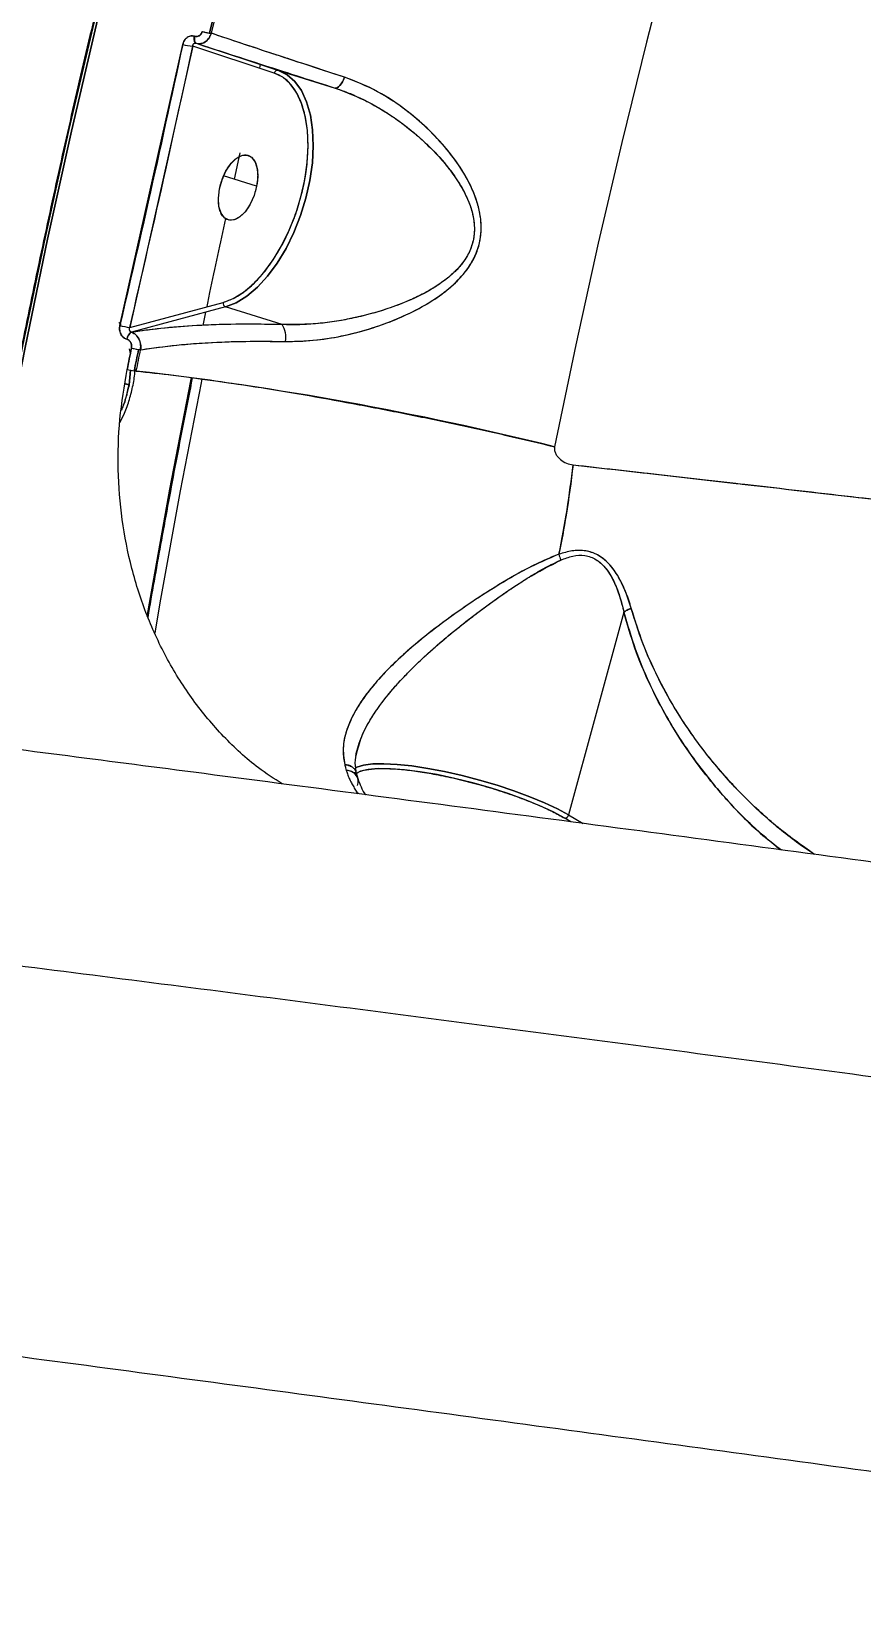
# Model space of a CAD drawing. Header units: millimetres. Extents: x -5873 to 5805, y -5301 to 4302.
# Drawn here: x -879.5 to -768.9, y -605.1 to -396.4 of the extents above; entities that cross this region are included whole.
import ezdxf

# ---------------------------------------------------------------- set-up
doc = ezdxf.new("R2010")
doc.units = ezdxf.units.MM
for name, color, linetype in [('DIKOM_ОБЪЕКТ', 7, 'Continuous'), ('DIKOM_РАЗМЕР_ЗОНА', 7, 'Continuous'), ('DIKOM_РАЗМЕР_ОБЪЕКТА', 7, 'Continuous')]:
    doc.layers.add(name, color=color, linetype=linetype)
doc.styles.add('style1', font='arial.ttf', dxfattribs={"width": 0.8})
doc.dimstyles.new('1-50', dxfattribs={"dimtxt": 300, "dimasz": 200, "dimexe": 100, "dimexo": 0, "dimgap": 100, "dimtad": 1, "dimtxsty": 'style1', "dimcen": 200, "dimclrd": 7, "dimclre": 7, "dimclrt": 7, "dimadec": 1, "dimazin": 2, "dimtfac": 1, "dimtmove": 0, "dimatfit": 2, "dimfxl": 0, "dimlwd": 25, "dimlwe": 18, "dimarcsym": 0})

# ---------------------------------------------------------------- blocks, each defined once
blk = doc.blocks.new('*D9')
at = {"layer": 'Defpoints', "color": 0, "transparency": 16777216}
for p in [(1338.11, 2802.44), (-4588.97, -1585.51), (-117.5, -1585.51)]:
    blk.add_point(p, dxfattribs=at)
at = {"layer": 'DIKOM_РАЗМЕР_ОБЪЕКТА', "color": 7, "lineweight": 18, "transparency": 16777216}
for p, q in [((1338.11, 2802.44), (-4688.97, 2802.44)), ((-117.5, -1585.51), (-4688.97, -1585.51))]:
    blk.add_line(p, q, dxfattribs=at)
at = {"layer": 'DIKOM_РАЗМЕР_ОБЪЕКТА', "color": 7, "lineweight": 25, "transparency": 16777216}
blk.add_line((-4588.97, 2602.44), (-4588.97, -1385.51), dxfattribs=at)
at = {"layer": 'DIKOM_РАЗМЕР_ОБЪЕКТА', "color": 7, "transparency": 16777216}
for points in [[(-4622.31, 2602.44), (-4555.64, 2602.44), (-4588.97, 2802.44)], [(-4622.31, -1385.51), (-4555.64, -1385.51), (-4588.97, -1585.51)]]:
    blk.add_solid(points, dxfattribs=at)
at = {"layer": 'DIKOM_РАЗМЕР_ОБЪЕКТА', "color": 7, "transparency": 16777216, "insert": (-4842.15, 460.98), "char_height": 300, "attachment_point": 5, "rotation": 90, "style": 'style1'}
blk.add_mtext('4400', dxfattribs=at)
blk = doc.blocks.new('*D10')
at = {"layer": 'Defpoints', "color": 0, "transparency": 16777216}
for p in [(4304.51, 1053.39), (-1538.59, -1332.39), (4304.51, -4224.84)]:
    blk.add_point(p, dxfattribs=at)
at = {"layer": 'DIKOM_РАЗМЕР_ОБЪЕКТА', "color": 7, "lineweight": 18, "transparency": 16777216}
for p, q in [((4304.51, 1053.39), (4304.51, -4324.84)), ((-1538.59, -1332.39), (-1538.59, -4324.84))]:
    blk.add_line(p, q, dxfattribs=at)
at = {"layer": 'DIKOM_РАЗМЕР_ОБЪЕКТА', "color": 7, "lineweight": 25, "transparency": 16777216}
blk.add_line((-1338.59, -4224.84), (4104.51, -4224.84), dxfattribs=at)
at = {"layer": 'DIKOM_РАЗМЕР_ОБЪЕКТА', "color": 7, "transparency": 16777216}
for points in [[(-1338.59, -4191.51), (-1338.59, -4258.18), (-1538.59, -4224.84)], [(4104.51, -4191.51), (4104.51, -4258.18), (4304.51, -4224.84)]]:
    blk.add_solid(points, dxfattribs=at)
at = {"layer": 'DIKOM_РАЗМЕР_ОБЪЕКТА', "color": 7, "transparency": 16777216, "insert": (1679.28, -3971.67), "char_height": 300, "attachment_point": 5, "style": 'style1'}
blk.add_mtext('5850', dxfattribs=at)
blk = doc.blocks.new('*D11')
at = {"layer": 'Defpoints', "color": 0, "transparency": 16777216}
for p in [(-510, 4302.44), (-5422.89, -3651.6), (284.83, -3651.6)]:
    blk.add_point(p, dxfattribs=at)
at = {"layer": 'DIKOM_РАЗМЕР_ЗОНА', "color": 7, "lineweight": 18, "transparency": 16777216}
for p, q in [((-510, 4302.44), (-5522.89, 4302.44)), ((284.83, -3651.6), (-5522.89, -3651.6))]:
    blk.add_line(p, q, dxfattribs=at)
at = {"layer": 'DIKOM_РАЗМЕР_ЗОНА', "color": 7, "lineweight": 25, "transparency": 16777216}
blk.add_line((-5422.89, 4102.44), (-5422.89, -3451.6), dxfattribs=at)
at = {"layer": 'DIKOM_РАЗМЕР_ЗОНА', "color": 7, "transparency": 16777216}
for points in [[(-5456.22, 4102.44), (-5389.56, 4102.44), (-5422.89, 4302.44)], [(-5456.22, -3451.6), (-5389.56, -3451.6), (-5422.89, -3651.6)]]:
    blk.add_solid(points, dxfattribs=at)
at = {"layer": 'DIKOM_РАЗМЕР_ЗОНА', "color": 7, "transparency": 16777216, "insert": (-5676.06, -474.49), "char_height": 300, "attachment_point": 5, "rotation": 90, "style": 'style1'}
blk.add_mtext('7950', dxfattribs=at)

msp = doc.modelspace()

# ---------------------------------------------------------------- linework, layer by layer
at = {"layer": 'DIKOM_ОБЪЕКТ', "color": 7, "linetype": 'Continuous', "lineweight": 15}
for p, q in [((-867.677, -435.588), (-859.308, -398.178)), ((-857.98, -398.411), (-866.356, -435.856)), ((-847.111, -401.989), (-857.98, -398.411)), ((-857.745, -397.094), (-857.722, -397.101)), ((-857.722, -397.101), (-857.745, -397.094)), ((-857.533, -398.025), (-846.554, -401.64)), ((-857.533, -398.025), (-857.511, -398.032)), ((-849.059, -401.348), (-848.934, -400.808)), ((-846.554, -401.64), (-839.018, -403.992)), ((-861.781, -409.458), (-861.829, -409.443)), ((-852.427, -416.134), (-851.643, -412.621)), ((-863.014, -414.744), (-862.945, -414.765)), ((-849.465, -417.058), (-853.87, -415.684)), ((-863.8, -418.256), (-863.715, -418.282)), ((-866.356, -435.856), (-853.942, -432.525)), ((-853.598, -433.129), (-866.139, -436.494)), ((-856.574, -435.604), (-856.213, -433.831)), ((-846.062, -435.481), (-853.598, -433.129)), ((-867.796, -435.212), (-867.545, -435.534)), ((-866.373, -435.92), (-866.434, -435.784)), ((-866.746, -437.441), (-866.769, -437.434)), ((-866.769, -437.434), (-866.746, -437.441)), ((-866.116, -436.501), (-866.139, -436.494)), ((-866.28, -439.326), (-866.382, -438.687)), ((-866.46, -443.507), (-866.284, -441.543)), ((-866.283, -441.544), (-866.46, -443.507)), ((-866.954, -443.383), (-866.46, -443.507)), ((-866.46, -443.507), (-866.952, -443.384)), ((-800.556, -473.777), (-807.916, -500.761)), ((-836.052, -491.995), (-836.294, -492.881)), ((-836.324, -495.393), (-836.363, -495.091)), ((-836.318, -495.439), (-836.26, -495.37)), ((-835.951, -495.97), (-836.161, -495.2)), ((-807.916, -500.761), (-805.998, -501.901)), ((-807.611, -501.687), (-808.441, -501.193))]:
    msp.add_line(p, q, dxfattribs=at)
at = {"layer": 'DIKOM_ОБЪЕКТ', "color": 7, "linetype": 'Continuous', "lineweight": 15, "flags": 128}
for points in [[(-890.02, -490.937), (-888.602, -482.121), (-886.105, -467.481), (-883.437, -452.889), (-880.597, -438.353), (-877.59, -423.883), (-874.415, -409.488), (-871.077, -395.178), (-867.576, -380.962), (-863.915, -366.85), (-860.097, -352.851), (-856.124, -338.974), (-851.998, -325.227), (-847.722, -311.621), (-843.3, -298.163), (-838.734, -284.864), (-834.026, -271.731), (-829.181, -258.773), (-824.201, -245.999), (-819.09, -233.416), (-813.85, -221.034)], [(-890.02, -490.937), (-888.602, -482.118), (-886.105, -467.479), (-883.436, -452.887), (-880.597, -438.352), (-877.589, -423.882), (-874.415, -409.487), (-871.077, -395.178), (-867.576, -380.962), (-863.915, -366.85), (-860.097, -352.851), (-856.124, -338.974), (-851.998, -325.228), (-847.723, -311.622), (-843.301, -298.165), (-838.734, -284.865), (-834.027, -271.732), (-829.182, -258.775), (-824.202, -246.001), (-819.091, -233.418), (-813.851, -221.036)], [(-813.722, -221.737), (-818.949, -234.09), (-824.048, -246.643), (-829.016, -259.387), (-833.85, -272.314), (-838.546, -285.416), (-843.102, -298.684), (-847.514, -312.109), (-851.779, -325.683), (-855.895, -339.397), (-859.859, -353.242), (-863.668, -367.208), (-867.32, -381.286), (-870.812, -395.468), (-874.143, -409.744), (-877.31, -424.105), (-880.31, -438.54), (-883.143, -453.042), (-885.806, -467.6), (-888.297, -482.204), (-889.707, -490.978)], [(-889.707, -490.977), (-888.297, -482.204), (-885.806, -467.6), (-883.143, -453.042), (-880.31, -438.54), (-877.31, -424.105), (-874.143, -409.744), (-870.812, -395.468), (-867.32, -381.286), (-863.668, -367.208), (-859.859, -353.242), (-855.895, -339.397), (-851.779, -325.683), (-847.514, -312.109), (-843.102, -298.684), (-838.546, -285.416), (-833.85, -272.314), (-829.016, -259.387), (-824.048, -246.643), (-818.949, -234.09), (-813.722, -221.737)], [(-770.483, -307.642), (-774.765, -320.134), (-778.913, -332.773), (-782.923, -345.55), (-786.795, -358.457), (-790.524, -371.487), (-794.108, -384.63), (-797.546, -397.878), (-800.835, -411.222), (-803.973, -424.655), (-806.958, -438.167), (-809.788, -451.749)], [(-770.483, -307.642), (-774.765, -320.134), (-778.913, -332.773), (-782.923, -345.55), (-786.795, -358.457), (-790.524, -371.487), (-794.108, -384.63), (-797.546, -397.878), (-800.835, -411.222), (-803.973, -424.655), (-806.958, -438.167), (-809.788, -451.749)], [(-855.764, -396.67), (-853.851, -388.915), (-851.888, -381.191), (-849.877, -373.5), (-847.817, -365.844), (-845.71, -358.223), (-843.555, -350.64), (-841.354, -343.096), (-839.106, -335.592)], [(-839.106, -335.592), (-841.354, -343.096), (-843.555, -350.64), (-845.71, -358.223), (-847.817, -365.844), (-849.877, -373.5), (-851.888, -381.191), (-853.851, -388.915), (-855.764, -396.67)], [(-855.494, -396.7), (-853.58, -388.944), (-851.617, -381.219), (-849.606, -373.527), (-847.546, -365.87), (-845.438, -358.249), (-843.284, -350.665), (-841.082, -343.12), (-838.833, -335.615)], [(-855.494, -396.7), (-853.58, -388.944), (-851.617, -381.219), (-849.606, -373.527), (-847.546, -365.87), (-845.438, -358.249), (-843.284, -350.665), (-841.082, -343.12), (-838.833, -335.615)], [(-857.745, -397.094), (-857.773, -397.261), (-857.786, -397.421), (-857.782, -397.571), (-857.761, -397.706), (-857.725, -397.822), (-857.673, -397.916), (-857.609, -397.984), (-857.533, -398.025)], [(-857.533, -398.025), (-857.609, -397.984), (-857.673, -397.916), (-857.725, -397.822), (-857.761, -397.706), (-857.782, -397.571), (-857.786, -397.421), (-857.773, -397.261), (-857.745, -397.094)], [(-857.722, -397.101), (-857.751, -397.268), (-857.763, -397.428), (-857.759, -397.578), (-857.739, -397.713), (-857.702, -397.829), (-857.651, -397.923), (-857.586, -397.991), (-857.511, -398.032)], [(-857.511, -398.032), (-857.586, -397.991), (-857.651, -397.923), (-857.702, -397.829), (-857.739, -397.713), (-857.759, -397.578), (-857.763, -397.428), (-857.751, -397.268), (-857.722, -397.101)], [(-853.942, -432.525), (-852.578, -431.997), (-851.199, -431.147), (-849.837, -429.993), (-848.521, -428.559), (-847.28, -426.878), (-846.141, -424.987), (-845.128, -422.925), (-844.265, -420.74), (-843.57, -418.478), (-843.058, -416.189), (-842.74, -413.923), (-842.624, -411.73), (-842.711, -409.657), (-843.001, -407.75), (-843.486, -406.051), (-844.156, -404.596), (-844.996, -403.419), (-845.989, -402.543), (-847.111, -401.989)], [(-853.598, -433.129), (-852.191, -432.585), (-850.769, -431.708), (-849.365, -430.518), (-848.008, -429.04), (-846.728, -427.306), (-845.553, -425.355), (-844.509, -423.23), (-843.619, -420.976), (-842.902, -418.644), (-842.374, -416.283), (-842.046, -413.946), (-841.926, -411.684), (-842.016, -409.547), (-842.315, -407.58), (-842.815, -405.828), (-843.506, -404.328), (-844.373, -403.113), (-845.396, -402.211), (-846.554, -401.64)], [(-846.554, -401.64), (-845.396, -402.211), (-844.373, -403.113), (-843.506, -404.328), (-842.815, -405.828), (-842.315, -407.58), (-842.016, -409.547), (-841.926, -411.684), (-842.046, -413.946), (-842.374, -416.283), (-842.902, -418.644), (-843.619, -420.976), (-844.509, -423.23), (-845.553, -425.355), (-846.728, -427.306), (-848.008, -429.04), (-849.365, -430.518), (-850.769, -431.708), (-852.191, -432.585), (-853.598, -433.129)], [(-839.018, -403.992), (-838.876, -404), (-838.72, -403.946), (-838.554, -403.832), (-838.383, -403.662), (-838.213, -403.44), (-838.05, -403.175), (-837.898, -402.874), (-837.764, -402.547)], [(-837.764, -402.547), (-837.898, -402.874), (-838.05, -403.175), (-838.213, -403.44), (-838.383, -403.662), (-838.554, -403.832), (-838.72, -403.946), (-838.876, -404), (-839.018, -403.992)], [(-854.421, -417.426), (-854.079, -416.193), (-853.565, -415.045), (-852.919, -414.075), (-852.194, -413.362), (-851.449, -412.963), (-850.744, -412.911), (-850.136, -413.21), (-849.674, -413.835), (-849.396, -414.736), (-849.325, -415.841), (-849.465, -417.058)], [(-849.465, -417.058), (-849.807, -418.291), (-850.321, -419.439), (-850.967, -420.409), (-851.692, -421.122), (-852.437, -421.52), (-853.143, -421.573), (-853.751, -421.274), (-854.212, -420.649), (-854.49, -419.748), (-854.562, -418.643), (-854.421, -417.426)], [(-866.711, -441.446), (-866.639, -441.09), (-866.567, -440.735), (-866.495, -440.38), (-866.423, -440.025), (-866.351, -439.67), (-866.278, -439.315), (-866.206, -438.96), (-866.133, -438.605)], [(-866.133, -438.605), (-866.206, -438.96), (-866.278, -439.315), (-866.351, -439.67), (-866.423, -440.025), (-866.495, -440.38), (-866.567, -440.735), (-866.639, -441.09), (-866.711, -441.446)], [(-865.189, -438.8), (-865.261, -439.155), (-865.334, -439.509), (-865.406, -439.864), (-865.478, -440.219), (-865.55, -440.574), (-865.622, -440.928), (-865.694, -441.283), (-865.766, -441.638)], [(-865.766, -441.638), (-865.694, -441.283), (-865.622, -440.928), (-865.55, -440.574), (-865.478, -440.219), (-865.406, -439.864), (-865.334, -439.509), (-865.261, -439.155), (-865.189, -438.8)], [(-865.497, -441.672), (-865.425, -441.317), (-865.353, -440.963), (-865.281, -440.608), (-865.209, -440.253), (-865.137, -439.898), (-865.064, -439.543), (-864.992, -439.189), (-864.919, -438.834)], [(-865.497, -441.672), (-865.425, -441.317), (-865.353, -440.963), (-865.281, -440.608), (-865.209, -440.253), (-865.137, -439.898), (-865.064, -439.543), (-864.992, -439.189), (-864.919, -438.834)], [(-864.058, -474.341), (-863.622, -471.835), (-861.006, -457.379), (-858.23, -442.975), (-858.139, -442.522)], [(-858.139, -442.522), (-858.23, -442.975), (-861.006, -457.379), (-863.622, -471.835), (-864.054, -474.321)], [(-858.139, -442.522), (-858.23, -442.976), (-861.007, -457.381), (-863.622, -471.837), (-864.054, -474.321)], [(-856.773, -442.704), (-856.874, -443.215), (-859.649, -457.611), (-862.263, -472.059), (-863.032, -476.497)], [(-856.773, -442.704), (-856.874, -443.215), (-859.649, -457.611), (-862.263, -472.059), (-863.032, -476.497)], [(-807.916, -500.761), (-809.398, -499.956), (-811.132, -499.141), (-813.08, -498.333), (-815.199, -497.55), (-817.444, -496.809), (-819.766, -496.126), (-822.115, -495.516), (-824.439, -494.991), (-826.688, -494.564), (-828.814, -494.244), (-830.77, -494.037), (-832.514, -493.949), (-834.008, -493.98), (-835.22, -494.131), (-836.123, -494.398), (-836.348, -494.509)], [(-836.294, -494.48), (-836.123, -494.398), (-835.22, -494.131), (-834.008, -493.98), (-832.514, -493.949), (-830.77, -494.037), (-828.814, -494.244), (-826.688, -494.564), (-824.439, -494.991), (-822.115, -495.516), (-819.766, -496.126), (-817.444, -496.809), (-815.199, -497.55), (-813.08, -498.333), (-811.132, -499.141), (-809.398, -499.956), (-807.916, -500.761)], [(-808.441, -501.193), (-809.965, -500.369), (-811.76, -499.535), (-813.78, -498.71), (-815.978, -497.916), (-818.3, -497.171), (-820.69, -496.493), (-823.09, -495.899), (-825.443, -495.402), (-827.691, -495.016), (-829.781, -494.749), (-831.661, -494.607), (-833.287, -494.595), (-834.619, -494.712), (-835.624, -494.955), (-836.143, -495.214)]]:
    msp.add_lwpolyline(points, dxfattribs=at)
at = {"layer": 'DIKOM_ОБЪЕКТ', "color": 7, "linetype": 'Continuous', "lineweight": 15}
for centre, radius, start, end in [((-855.044, -391.664), 5.055, 250.87233, 264.90015), ((-854.909, -391.151), 5.585, 251.28276, 261.18761), ((-857.759, -393.25), 5.166, 252.54768, 267.55229), ((-855.299, -393.678), 3.028, 261.16673, 266.32041), ((-846.654, -402.098), 0.47, 77.62624, 166.59378), ((-853.391, -432.611), 0.558, 171.10053, 248.17187), ((-865.737, -429.414), 6.472, 252.55259, 264.50639), ((-848.811, -437.169), 3.227, 349.983, 31.55335), ((-865.507, -437.599), 1.272, 119.77452, 172.59103), ((-865.484, -437.605), 1.272, 119.7794, 172.58616), ((-863.78, -429.58), 9.327, 255.38608, 261.31184), ((-863.957, -430.393), 8.496, 255.15608, 263.49322), ((-864.434, -433.914), 4.944, 261.21724, 264.36484), ((-864.278, -431.91), 9.841, 255.68545, 261.30142), ((-864.98, -436.542), 5.156, 261.23207, 264.25022), ((-915.551, -877.423), 438.616, 76.04682, 83.44721), ((-933.406, -440.28), 126.84, 348.27557, 353.72284), ((-802.33, -464.269), 7.111, 194.54147, 201.11054), ((-837.42, -496.333), 1.486, 339.92454, 93.96013), ((-837.491, -496.47), 1.619, 18.17511, 91.10118), ((-808.451, -500.646), 0.547, 271.11249, 347.86206)]:
    msp.add_arc(centre, radius, start, end, dxfattribs=at)
for points, knots in [([(-814.04, -221.194), (-814.383, -221.979), (-816.258, -226.267), (-819.574, -234.21), (-823.979, -245.022), (-828.279, -255.988), (-832.48, -267.084), (-836.579, -278.311), (-840.574, -289.66), (-844.462, -301.126), (-848.242, -312.703), (-851.911, -324.383), (-855.469, -336.159), (-858.912, -348.025), (-862.238, -359.972), (-865.446, -371.99), (-868.533, -384.069), (-871.497, -396.195), (-874.334, -408.351), (-877.039, -420.51), (-879.605, -432.627), (-882.019, -444.613), (-884.24, -456.241), (-886.17, -466.88), (-887.77, -476.148), (-889.067, -483.937), (-889.817, -488.708), (-890.165, -490.921)], [0, 0, 0, 0, 0.0098445, 0.0537607, 0.0976703, 0.1415722, 0.1854648, 0.2293471, 0.2732167, 0.3170725, 0.3609107, 0.4047283, 0.4485207, 0.492282, 0.5360039, 0.5796749, 0.623279, 0.6667921, 0.7101761, 0.7533686, 0.7962563, 0.8386139, 0.8799159, 0.9185897, 0.9502225, 0.9769152, 1, 1, 1, 1]), ([(-857.722, -397.101), (-857.614, -397.121), (-857.397, -397.16), (-857.082, -397.038), (-856.825, -396.792), (-856.742, -396.558), (-856.701, -396.44)], [0, 0, 0, 0, 0.2502944, 0.4998294, 0.7496105, 1, 1, 1, 1]), ([(-856.701, -396.44), (-856.748, -396.571), (-856.843, -396.832), (-857.13, -397.066), (-857.437, -397.158), (-857.627, -397.12), (-857.722, -397.101)], [0, 0, 0, 0, 0.2787825, 0.5585528, 0.779379, 1, 1, 1, 1]), ([(-859.308, -398.178), (-860.819, -405.162), (-863.518, -417.633), (-866.406, -430.102), (-867.677, -435.588)], [0, 0, 0, 0, 0.5599941, 1, 1, 1, 1]), ([(-866.356, -435.856), (-864.742, -428.867), (-861.858, -416.386), (-859.165, -403.903), (-857.98, -398.411)], [0, 0, 0, 0, 0.559996, 1, 1, 1, 1]), ([(-857.745, -397.094), (-857.935, -397.065), (-858.317, -397.006), (-858.812, -397.276), (-859.158, -397.686), (-859.258, -398.014), (-859.308, -398.178)], [0, 0, 0, 0, 0.2797691, 0.5596158, 0.7797392, 1, 1, 1, 1]), ([(-859.308, -398.178), (-859.249, -397.992), (-859.131, -397.621), (-858.74, -397.219), (-858.336, -397.053), (-857.995, -397.033), (-857.828, -397.074), (-857.745, -397.094)], [0, 0, 0, 0, 0.2497396, 0.4992143, 0.7484938, 0.8741841, 1, 1, 1, 1]), ([(-857.98, -398.411), (-857.97, -398.338), (-857.952, -398.196), (-857.834, -398.057), (-857.686, -397.996), (-857.584, -398.015), (-857.533, -398.025)], [0, 0, 0, 0, 0.2957768, 0.5776408, 0.7902571, 1, 1, 1, 1]), ([(-857.98, -398.411), (-857.971, -398.342), (-857.955, -398.218), (-857.872, -398.099), (-857.787, -398.038), (-857.706, -398.01), (-857.62, -398.003), (-857.562, -398.018), (-857.533, -398.025)], [0, 0, 0, 0, 0.280115, 0.4992508, 0.6305012, 0.7568089, 0.8792929, 1, 1, 1, 1]), ([(-857.511, -398.032), (-857.283, -398.067), (-856.827, -398.137), (-856.202, -397.813), (-855.737, -397.312), (-855.574, -396.903), (-855.494, -396.7)], [0, 0, 0, 0, 0.278514, 0.559271, 0.7803749, 1, 1, 1, 1]), ([(-857.511, -398.032), (-856.035, -398.511), (-853.087, -399.469), (-848.323, -401.006), (-843.628, -402.515), (-840.558, -403.498), (-839.018, -403.992)], [0, 0, 0, 0, 0.2804995, 0.5604831, 0.7794832, 1, 1, 1, 1]), ([(-857.511, -398.032), (-856.193, -398.46), (-853.566, -399.314), (-849.06, -400.768), (-844.237, -402.32), (-840.761, -403.433), (-839.018, -403.992)], [0, 0, 0, 0, 0.2515354, 0.5016129, 0.7500188, 1, 1, 1, 1]), ([(-855.494, -396.7), (-855.589, -396.932), (-855.778, -397.398), (-856.292, -397.86), (-856.705, -398.088), (-856.905, -398.075), (-856.906, -398.075)], [0, 0, 0, 0, 0.333022, 0.665597, 0.9980058, 1, 1, 1, 1]), ([(-837.764, -402.547), (-839.635, -401.937), (-843.368, -400.72), (-848.122, -399.155), (-852.189, -397.807), (-854.393, -397.068), (-855.494, -396.7)], [0, 0, 0, 0, 0.2801784, 0.5589162, 0.7798305, 1, 1, 1, 1]), ([(-837.764, -402.547), (-838.878, -402.184), (-841.082, -401.466), (-844.214, -400.44), (-847.725, -399.285), (-851.606, -398.001), (-854.179, -397.14), (-855.494, -396.7)], [0, 0, 0, 0, 0.1658964, 0.328139, 0.4884772, 0.7384943, 1, 1, 1, 1]), ([(-853.942, -432.525), (-853.432, -432.348), (-852.389, -431.988), (-850.764, -430.884), (-849.128, -429.346), (-847.557, -427.376), (-846.132, -425.072), (-844.918, -422.55), (-843.957, -419.946), (-843.25, -417.334), (-842.787, -414.72), (-842.581, -412.107), (-842.665, -409.573), (-843.055, -407.249), (-843.739, -405.255), (-844.681, -403.69), (-845.805, -402.557), (-846.683, -402.176), (-847.111, -401.989)], [0, 0, 0, 0, 0.0591012, 0.1210227, 0.184978, 0.25, 0.3150198, 0.3789734, 0.4408963, 0.5000003, 0.5591025, 0.6210266, 0.6849788, 0.7500012, 0.8150213, 0.8789756, 0.9408965, 1, 1, 1, 1]), ([(-845.634, -437.731), (-844.005, -437.684), (-840.744, -437.592), (-835.75, -436.525), (-831.514, -435.107), (-828.075, -433.507), (-825.383, -431.915), (-822.922, -429.973), (-820.864, -427.57), (-819.587, -424.623), (-819.467, -421.402), (-820.291, -418.325), (-821.688, -415.501), (-823.451, -412.924), (-825.902, -410.062), (-829.17, -407.116), (-833.302, -404.303), (-836.279, -403.131), (-837.764, -402.547)], [0, 0, 0, 0, 0.0823483, 0.1647998, 0.2471018, 0.2971597, 0.3471531, 0.3976835, 0.4484647, 0.4996118, 0.5507893, 0.6016076, 0.6522508, 0.7025823, 0.7526002, 0.8352399, 0.9178403, 1, 1, 1, 1]), ([(-845.634, -437.731), (-844.401, -437.71), (-841.933, -437.669), (-838.154, -437.056), (-834.416, -436.104), (-831.157, -434.931), (-828.394, -433.656), (-826.134, -432.378), (-824.182, -430.997), (-822.596, -429.565), (-821.328, -428.074), (-820.344, -426.424), (-819.713, -424.591), (-819.492, -422.661), (-819.67, -420.738), (-820.173, -418.835), (-821.166, -416.434), (-822.878, -413.635), (-825.349, -410.658), (-828.133, -408.012), (-831.156, -405.738), (-834.373, -403.826), (-836.632, -402.974), (-837.764, -402.547)], [0, 0, 0, 0, 0.0625399, 0.125143, 0.1872097, 0.2492818, 0.2914853, 0.3335154, 0.3742097, 0.4068047, 0.4368899, 0.4690102, 0.4996822, 0.5303834, 0.5625166, 0.5926056, 0.6252112, 0.6878463, 0.7504585, 0.8126794, 0.8753086, 0.9375518, 1, 1, 1, 1]), ([(-839.018, -403.992), (-838.479, -404.176), (-837.37, -404.555), (-835.765, -405.259), (-834.152, -406.075), (-832.468, -407.053), (-830.591, -408.3), (-828.654, -409.791), (-826.738, -411.494), (-825.015, -413.275), (-823.448, -415.193), (-822.198, -417.077), (-821.271, -418.926), (-820.665, -420.709), (-820.444, -422.224), (-820.483, -423.452), (-820.673, -424.654), (-821.106, -425.811), (-821.736, -426.866), (-822.45, -427.817), (-823.536, -428.917), (-824.996, -430.041), (-826.597, -431.03), (-828.193, -431.849), (-829.888, -432.593), (-831.816, -433.318), (-834.063, -434.015), (-836.452, -434.603), (-838.892, -435.06), (-841.296, -435.364), (-843.721, -435.529), (-845.284, -435.497), (-846.062, -435.481)], [0, 0, 0, 0, 0.0303595, 0.0625005, 0.0922716, 0.1247983, 0.1634319, 0.2082118, 0.249723, 0.2938193, 0.3337961, 0.3749668, 0.4078964, 0.4381617, 0.4699006, 0.4847955, 0.5004288, 0.5316999, 0.5470339, 0.5631682, 0.5924641, 0.6257879, 0.6569693, 0.6881057, 0.7167119, 0.7506536, 0.7920767, 0.8353972, 0.8748782, 0.9178407, 0.9591085, 1, 1, 1, 1]), ([(-839.018, -403.992), (-837.543, -404.553), (-834.583, -405.681), (-830.439, -408.318), (-826.935, -411.219), (-824.111, -414.261), (-822.202, -416.981), (-820.975, -419.583), (-820.391, -421.951), (-820.508, -424.375), (-821.446, -426.599), (-822.983, -428.456), (-825.193, -430.241), (-828.069, -431.857), (-831.911, -433.416), (-836.329, -434.64), (-841.242, -435.47), (-844.457, -435.477), (-846.062, -435.481)], [0, 0, 0, 0, 0.0836104, 0.1678693, 0.2519624, 0.3151967, 0.3779762, 0.4193903, 0.4601756, 0.500365, 0.5405372, 0.5812908, 0.6227136, 0.6851571, 0.7483412, 0.8320922, 0.916197, 1, 1, 1, 1]), ([(-854.421, -417.426), (-854.28, -416.876), (-854.063, -416.031), (-853.555, -414.995), (-853.099, -414.276), (-852.591, -413.681), (-851.911, -413.113), (-851.067, -412.788), (-850.328, -412.996), (-849.855, -413.479), (-849.569, -414.014), (-849.386, -414.686), (-849.277, -415.676), (-849.391, -416.514), (-849.465, -417.058)], [0, 0, 0, 0, 0.1197332, 0.1841835, 0.2500052, 0.3158235, 0.3802716, 0.4999988, 0.6197254, 0.6841846, 0.7500032, 0.8158211, 0.8802765, 1, 1, 1, 1]), ([(-849.465, -417.058), (-849.606, -417.608), (-849.823, -418.453), (-850.331, -419.489), (-850.787, -420.208), (-851.296, -420.803), (-851.976, -421.371), (-852.819, -421.696), (-853.558, -421.488), (-854.031, -421.005), (-854.317, -420.47), (-854.5, -419.798), (-854.61, -418.808), (-854.495, -417.97), (-854.421, -417.426)], [0, 0, 0, 0, 0.1197327, 0.1841822, 0.2500036, 0.3158216, 0.3802806, 0.5000053, 0.6197314, 0.6841783, 0.7500034, 0.8158209, 0.880275, 1, 1, 1, 1]), ([(-856.063, -433.094), (-855.935, -432.465), (-855.139, -428.545), (-854.292, -424.646), (-853.58, -421.373)], [0, 0, 0, 0, 0.1603931, 1, 1, 1, 1]), ([(-867.549, -435.623), (-867.611, -435.447), (-867.674, -435.267), (-867.794, -435.213), (-867.796, -435.212)], [0, 0, 0, 0, 0.9779915, 1, 1, 1, 1]), ([(-867.677, -435.588), (-867.704, -435.809), (-867.758, -436.252), (-867.539, -436.837), (-867.193, -437.253), (-866.91, -437.374), (-866.769, -437.434)], [0, 0, 0, 0, 0.2795384, 0.5589387, 0.7792994, 1, 1, 1, 1]), ([(-866.769, -437.434), (-866.85, -437.404), (-867.013, -437.344), (-867.302, -437.132), (-867.585, -436.755), (-867.756, -436.178), (-867.703, -435.785), (-867.677, -435.588)], [0, 0, 0, 0, 0.1257092, 0.2515051, 0.5007829, 0.7502568, 1, 1, 1, 1]), ([(-866.139, -436.494), (-866.2, -436.467), (-866.323, -436.41), (-866.406, -436.228), (-866.416, -436.035), (-866.376, -435.916), (-866.356, -435.856)], [0, 0, 0, 0, 0.2658476, 0.5398186, 0.7659253, 1, 1, 1, 1]), ([(-866.139, -436.494), (-866.167, -436.484), (-866.224, -436.465), (-866.296, -436.408), (-866.354, -436.334), (-866.401, -436.224), (-866.42, -436.059), (-866.379, -435.929), (-866.356, -435.856)], [0, 0, 0, 0, 0.1204815, 0.2431087, 0.3694695, 0.500818, 0.7198973, 1, 1, 1, 1]), ([(-846.062, -435.481), (-848.146, -435.45), (-852.303, -435.387), (-857.668, -435.605), (-862.3, -435.971), (-864.846, -436.325), (-866.116, -436.501)], [0, 0, 0, 0, 0.2802338, 0.5589885, 0.7798885, 1, 1, 1, 1]), ([(-846.062, -435.481), (-847.923, -435.451), (-851.635, -435.39), (-856.844, -435.561), (-861.751, -435.904), (-864.658, -436.302), (-866.116, -436.501)], [0, 0, 0, 0, 0.2499819, 0.4983893, 0.7484674, 1, 1, 1, 1]), ([(-866.133, -438.605), (-866.12, -438.479), (-866.093, -438.226), (-866.215, -437.864), (-866.438, -437.574), (-866.643, -437.486), (-866.746, -437.441)], [0, 0, 0, 0, 0.2500171, 0.499884, 0.7496873, 1, 1, 1, 1]), ([(-866.746, -437.441), (-866.631, -437.493), (-866.402, -437.596), (-866.187, -437.919), (-866.094, -438.273), (-866.12, -438.494), (-866.133, -438.605)], [0, 0, 0, 0, 0.2798001, 0.5598829, 0.7798451, 1, 1, 1, 1]), ([(-864.919, -438.834), (-864.907, -438.552), (-864.883, -437.985), (-865.186, -437.252), (-865.616, -436.736), (-865.95, -436.579), (-866.116, -436.501)], [0, 0, 0, 0, 0.2796186, 0.5610712, 0.7813754, 1, 1, 1, 1]), ([(-866.116, -436.501), (-865.926, -436.594), (-865.546, -436.779), (-865.126, -437.362), (-864.879, -438.079), (-864.906, -438.583), (-864.919, -438.834)], [0, 0, 0, 0, 0.2502588, 0.5000909, 0.750044, 1, 1, 1, 1]), ([(-864.919, -438.834), (-863.965, -438.691), (-862.087, -438.41), (-859.067, -438.102), (-855.412, -437.84), (-850.989, -437.671), (-847.422, -437.711), (-845.634, -437.731)], [0, 0, 0, 0, 0.1729013, 0.3401586, 0.5017777, 0.7501799, 1, 1, 1, 1]), ([(-864.919, -438.834), (-863.349, -438.61), (-860.211, -438.162), (-855.231, -437.823), (-850.365, -437.672), (-847.214, -437.711), (-845.634, -437.731)], [0, 0, 0, 0, 0.2805635, 0.5605424, 0.7795223, 1, 1, 1, 1]), ([(-846.068, -496.626), (-847.138, -495.938), (-849.946, -494.132), (-853.943, -490.388), (-858.017, -485.567), (-861.433, -480.147), (-864.175, -474.262), (-866.198, -467.995), (-867.482, -461.466), (-868.004, -454.79), (-867.827, -448.06), (-867.083, -443.652), (-866.711, -441.446)], [0, 0, 0, 0, 0.0641935, 0.1683561, 0.2725385, 0.3763907, 0.4803225, 0.5844408, 0.6884617, 0.7920046, 0.8959132, 1, 1, 1, 1]), ([(-865.925, -443.538), (-865.806, -442.89), (-865.644, -442.006), (-865.629, -441.165), (-865.624, -440.941)], [0, 0, 0, 0, 0.7336068, 1, 1, 1, 1]), ([(-865.497, -441.672), (-863.877, -441.842), (-860.637, -442.181), (-855.007, -442.933), (-848.945, -443.846), (-842.506, -444.92), (-835.87, -446.124), (-829.16, -447.433), (-822.511, -448.82), (-815.971, -450.267), (-811.849, -451.255), (-809.788, -451.749)], [0, 0, 0, 0, 0.1120009, 0.2239985, 0.3359964, 0.4479951, 0.5599935, 0.6699931, 0.7799952, 0.8899965, 1, 1, 1, 1]), ([(-867.685, -448.518), (-867.472, -448.106), (-866.976, -447.149), (-866.366, -445.451), (-866.072, -444.175), (-865.925, -443.538)], [0, 0, 0, 0, 0.2743682, 0.6376906, 1, 1, 1, 1]), ([(-866.46, -443.507), (-866.522, -443.794), (-866.626, -444.284), (-866.79, -444.887), (-866.982, -445.521), (-867.202, -446.164), (-867.411, -446.67), (-867.496, -446.874)], [0, 0, 0, 0, 0.2474194, 0.4236918, 0.5258623, 0.8083044, 1, 1, 1, 1]), ([(-867.495, -446.869), (-867.492, -446.863), (-866.955, -445.928), (-866.707, -444.714), (-866.46, -443.507)], [0, 0, 0, 0, 0.0057726, 1, 1, 1, 1]), ([(-863.923, -474.484), (-863.854, -474.079), (-863.235, -470.434), (-861.955, -463.327), (-860.061, -453.082), (-858.686, -446.092), (-857.989, -442.553)], [0, 0, 0, 0, 0.0378774, 0.3409994, 0.6664447, 1, 1, 1, 1]), ([(-809.788, -451.749), (-809.799, -451.829), (-809.821, -451.995), (-809.778, -452.328), (-809.634, -452.715), (-809.363, -453.122), (-808.913, -453.569), (-808.23, -453.979), (-807.629, -454.092), (-807.327, -454.148)], [0, 0, 0, 0, 0.0611039, 0.1258291, 0.2509511, 0.3723742, 0.5017082, 0.7495157, 1, 1, 1, 1]), ([(-807.327, -454.148), (-807.605, -456.394), (-808.101, -460.405), (-808.873, -464.328), (-809.213, -466.054)], [0, 0, 0, 0, 0.5599246, 1, 1, 1, 1]), ([(-807.327, -454.148), (-805.463, -454.359), (-801.653, -454.789), (-795.765, -455.456), (-789.59, -456.159), (-783.12, -456.899), (-776.354, -457.676), (-769.795, -458.432), (-764.249, -459.074), (-759.7, -459.602), (-755.614, -460.077), (-751.094, -460.605), (-746.024, -461.198), (-740.669, -461.827), (-735.567, -462.429), (-732.063, -462.843), (-730.044, -463.082), (-729.18, -463.184), (-728.389, -463.278), (-727.672, -463.363), (-727.028, -463.439), (-723.814, -463.82), (-718.267, -464.481), (-710.434, -465.418), (-702.748, -466.343), (-695.085, -467.269), (-687.2, -468.228), (-680.123, -469.093), (-673.749, -469.876), (-668.286, -470.55), (-662.956, -471.21), (-657.761, -471.855), (-652.702, -472.487), (-647.779, -473.103), (-639.655, -474.125), (-628.5, -475.54), (-614.512, -477.336), (-600.666, -479.135), (-586.909, -480.947), (-573.192, -482.778), (-558.763, -484.732), (-543.651, -486.813), (-527.787, -489.038), (-512.221, -491.265), (-496.888, -493.501), (-486.921, -494.993), (-481.954, -495.737)], [0, 0, 0, 0, 0.0179875, 0.0367761, 0.0563659, 0.0767563, 0.097947, 0.1199376, 0.1380062, 0.1494626, 0.1620314, 0.1757124, 0.1910468, 0.2085281, 0.2246544, 0.23753, 0.2403655, 0.2429777, 0.245367, 0.2475336, 0.2494769, 0.2511979, 0.2766465, 0.2996032, 0.3217497, 0.3456952, 0.3682719, 0.3922597, 0.4088965, 0.4251311, 0.440963, 0.4563927, 0.4714206, 0.4860462, 0.5002697, 0.5438565, 0.5855948, 0.6254871, 0.6683376, 0.7099847, 0.7504309, 0.8008985, 0.8503767, 0.8999629, 0.9501454, 1, 1, 1, 1]), ([(-807.327, -454.148), (-801.263, -454.835), (-789.13, -456.207), (-770.459, -458.352), (-751.452, -460.559), (-732.137, -462.829), (-712.635, -465.15), (-693.429, -467.466), (-674.573, -469.769), (-656.068, -472.061), (-637.539, -474.389), (-618.989, -476.755), (-599.781, -479.247), (-580.044, -481.855), (-559.915, -484.57), (-540.138, -487.298), (-520.715, -490.04), (-501.648, -492.799), (-483.01, -495.566), (-464.902, -498.327), (-447.419, -501.067), (-430.589, -503.78), (-414.45, -506.458), (-399.086, -509.085), (-384.57, -511.645), (-370.933, -514.127), (-358.168, -516.528), (-346.272, -518.846), (-335.1, -521.107), (-324.773, -523.287), (-315.421, -525.364), (-307.18, -527.298), (-300.217, -529.064), (-295.896, -530.216), (-294.242, -530.729), (-294.157, -530.756)], [0, 0, 0, 0, 0.0300603, 0.0601522, 0.0903541, 0.1207442, 0.1510865, 0.1812487, 0.2095959, 0.2379215, 0.2662917, 0.2947747, 0.3234262, 0.3552897, 0.3869723, 0.4185716, 0.4501837, 0.481907, 0.513836, 0.5457496, 0.5775699, 0.6093967, 0.6413304, 0.6732611, 0.7049921, 0.7366191, 0.768237, 0.7999388, 0.8318198, 0.86533, 0.8986267, 0.9318004, 0.9649569, 0.9982006, 1, 1, 1, 1]), ([(-156.203, -635.142), (-155.948, -633.72), (-155.452, -630.944), (-155.456, -626.842), (-155.983, -622.547), (-157.143, -618.374), (-158.838, -614.587), (-160.625, -611.618), (-162.477, -609.158), (-164.404, -607.055), (-166.519, -605.129), (-168.407, -603.69), (-170.196, -602.511), (-171.804, -601.583), (-173.123, -600.906), (-174.08, -600.454), (-174.884, -600.096), (-175.709, -599.749), (-176.565, -599.409), (-177.666, -598.997), (-178.981, -598.54), (-180.521, -598.046), (-182.219, -597.539), (-183.997, -597.041), (-185.823, -596.559), (-187.658, -596.094), (-189.663, -595.606), (-191.864, -595.09), (-194.336, -594.529), (-197.117, -593.917), (-200.313, -593.234), (-203.982, -592.472), (-208.255, -591.608), (-213.212, -590.631), (-218.89, -589.539), (-225.116, -588.37), (-231.748, -587.15), (-238.718, -585.893), (-246.02, -584.599), (-253.64, -583.271), (-261.855, -581.862), (-270.644, -580.379), (-279.83, -578.856), (-288.939, -577.36), (-297.146, -576.021), (-304.383, -574.845), (-310.635, -573.829), (-316.538, -572.871), (-322.627, -571.88), (-329.266, -570.8), (-336.778, -569.59), (-345.022, -568.273), (-354.044, -566.842), (-363.878, -565.295), (-374.533, -563.63), (-385.923, -561.863), (-400.069, -559.684), (-416.868, -557.115), (-436.29, -554.173), (-455.942, -551.22), (-475.94, -548.24), (-496.352, -545.221), (-517.182, -542.164), (-538.278, -539.091), (-559.553, -536.015), (-580.862, -532.955), (-602.199, -529.913), (-623.559, -526.888), (-645.072, -523.862), (-667.683, -520.704), (-691.289, -517.432), (-715.769, -514.065), (-740.067, -510.75), (-764.184, -507.486), (-788.12, -504.274), (-811.806, -501.124), (-835.119, -498.051), (-856.429, -495.268), (-875.786, -492.763), (-893.324, -490.512), (-910.661, -488.306), (-927.93, -486.128), (-942.987, -484.249), (-955.89, -482.652), (-966.658, -481.33), (-977.338, -480.028), (-987.898, -478.752), (-998.168, -477.522), (-1007.873, -476.37), (-1016.776, -475.32), (-1024.431, -474.423), (-1030.977, -473.66), (-1036.536, -473.016), (-1041.576, -472.435), (-1046.203, -471.903), (-1050.714, -471.389), (-1055.754, -470.821), (-1061.498, -470.183), (-1067.948, -469.477), (-1074.776, -468.741), (-1082.406, -467.934), (-1090.604, -467.087), (-1098.995, -466.245), (-1106.869, -465.483), (-1114.133, -464.807), (-1120.805, -464.216), (-1126.812, -463.714), (-1132.2, -463.295), (-1136.936, -462.958), (-1141.078, -462.695), (-1144.225, -462.524), (-1146.578, -462.416), (-1148.309, -462.348), (-1149.872, -462.298), (-1151.35, -462.262), (-1152.97, -462.237), (-1154.789, -462.235), (-1156.703, -462.267), (-1158.525, -462.344), (-1160.267, -462.473), (-1161.747, -462.628), (-1163.185, -462.829), (-1164.46, -463.054), (-1165.566, -463.288), (-1166.549, -463.525), (-1167.775, -463.861), (-1169.361, -464.369), (-1171.094, -465.041), (-1172.773, -465.813), (-1174.218, -466.573), (-1175.635, -467.421), (-1176.987, -468.321), (-1178.65, -469.569), (-1180.674, -471.348), (-1182.978, -473.82), (-1185.11, -476.758), (-1186.915, -480.025), (-1188.302, -483.451), (-1189.342, -487.248), (-1189.605, -489.911), (-1189.739, -491.272)], [0, 0, 0, 0, 0.0028437, 0.005551, 0.008074, 0.0114316, 0.0142151, 0.0165946, 0.0189853, 0.0214179, 0.0238497, 0.0270226, 0.0299349, 0.0324558, 0.0348702, 0.0368396, 0.0388619, 0.041111, 0.0435882, 0.0462946, 0.0510128, 0.0558737, 0.0604702, 0.0662162, 0.0715286, 0.0767123, 0.0818452, 0.0878865, 0.0939129, 0.1003685, 0.1073166, 0.1147568, 0.1226908, 0.1315466, 0.1409546, 0.1505933, 0.1601667, 0.1696847, 0.179157, 0.1885933, 0.1979567, 0.2083092, 0.2184461, 0.2278883, 0.2365694, 0.2428611, 0.2486894, 0.2540555, 0.25896, 0.2648982, 0.2713095, 0.2782351, 0.2856822, 0.2936604, 0.3021394, 0.3110875, 0.320286, 0.3345568, 0.3486242, 0.3625172, 0.3762637, 0.3901652, 0.4041159, 0.4180038, 0.4318276, 0.4456156, 0.4591488, 0.4726969, 0.4862862, 0.4999438, 0.5154855, 0.5309464, 0.5463672, 0.5617863, 0.5772425, 0.5927751, 0.6082915, 0.6237227, 0.6360334, 0.6483348, 0.6606786, 0.6733228, 0.6863398, 0.6946776, 0.7031537, 0.7117236, 0.720391, 0.7291574, 0.737621, 0.7455232, 0.7528695, 0.7585893, 0.7639246, 0.7688761, 0.773444, 0.777908, 0.7828094, 0.7891701, 0.7961702, 0.8038137, 0.812058, 0.8226414, 0.8335178, 0.8442363, 0.8548106, 0.8652538, 0.8755777, 0.8853313, 0.8949856, 0.9041596, 0.9126157, 0.9175455, 0.9221814, 0.9265261, 0.9306572, 0.9351549, 0.9404608, 0.9463215, 0.9524641, 0.9561103, 0.959782, 0.9632255, 0.9660941, 0.9682016, 0.9698355, 0.9713119, 0.9731886, 0.9754924, 0.9771553, 0.9789027, 0.980082, 0.9812822, 0.9827265, 0.9846134, 0.9869417, 0.9896939, 0.9920149, 0.9945289, 0.9972034, 1, 1, 1, 1]), ([(-809.213, -466.055), (-810.67, -466.68), (-813.58, -467.93), (-817.763, -470.436), (-821.824, -473.068), (-825.693, -475.866), (-829.088, -478.621), (-831.965, -481.307), (-834.295, -483.885), (-836.159, -486.493), (-837.429, -489.088), (-838.088, -491.65), (-837.855, -493.258), (-837.738, -494.065)], [0, 0, 0, 0, 0.1012217, 0.2021775, 0.3023555, 0.4023746, 0.5030485, 0.5864025, 0.6704163, 0.7540249, 0.8360817, 0.9178392, 1, 1, 1, 1]), ([(-809.213, -466.054), (-810.113, -466.418), (-811.92, -467.149), (-814.56, -468.565), (-817.163, -470.081), (-819.95, -471.839), (-822.954, -473.874), (-826.125, -476.212), (-828.885, -478.468), (-831.185, -480.568), (-833.045, -482.476), (-834.68, -484.416), (-836.053, -486.39), (-837.1, -488.362), (-837.77, -490.334), (-838.051, -492.25), (-837.841, -493.469), (-837.738, -494.065)], [0, 0, 0, 0, 0.0622993, 0.1250328, 0.1877245, 0.2500521, 0.3299155, 0.4141356, 0.4995547, 0.5620104, 0.624709, 0.6870847, 0.7497922, 0.8136745, 0.8749632, 0.938907, 1, 1, 1, 1]), ([(-836.269, -493.088), (-836.219, -492.777), (-836.1, -492.044), (-835.699, -490.85), (-835.117, -489.504), (-834.379, -488.156), (-833.515, -486.811), (-832.537, -485.473), (-831.457, -484.149), (-830.29, -482.839), (-829.048, -481.542), (-827.741, -480.268), (-826.374, -479.007), (-824.947, -477.755), (-823.464, -476.512), (-821.971, -475.313), (-820.442, -474.128), (-818.712, -472.837), (-816.835, -471.497), (-814.869, -470.163), (-812.946, -468.942), (-810.985, -467.782), (-809.641, -467.15), (-808.963, -466.83)], [0, 0, 0, 0, 0.0327116, 0.0771645, 0.1233317, 0.171284, 0.2156128, 0.2617419, 0.3096998, 0.3536444, 0.3995665, 0.4474894, 0.4907938, 0.5369256, 0.5858866, 0.6301675, 0.6737487, 0.7233317, 0.7829785, 0.836734, 0.8915369, 0.945231, 1, 1, 1, 1]), ([(-836.176, -492.769), (-835.981, -491.953), (-835.55, -490.156), (-833.921, -487.314), (-831.685, -484.333), (-828.953, -481.393), (-825.695, -478.353), (-821.946, -475.241), (-817.765, -472.129), (-813.474, -469.148), (-810.462, -467.6), (-808.963, -466.83)], [0, 0, 0, 0, 0.0859982, 0.1893654, 0.2937921, 0.3982715, 0.5034087, 0.6276776, 0.7516277, 0.8764324, 1, 1, 1, 1]), ([(-799.572, -473.245), (-799.927, -472.161), (-800.638, -469.991), (-802.203, -467.502), (-804.02, -466.061), (-805.69, -465.506), (-807.478, -465.536), (-808.634, -465.882), (-809.213, -466.055)], [0, 0, 0, 0, 0.2494326, 0.4988912, 0.6241811, 0.7493312, 0.8746296, 1, 1, 1, 1]), ([(-799.572, -473.245), (-799.795, -472.535), (-800.24, -471.113), (-801.216, -469.066), (-802.43, -467.341), (-803.935, -466.106), (-805.624, -465.512), (-807.447, -465.528), (-808.625, -465.879), (-809.213, -466.055)], [0, 0, 0, 0, 0.1627751, 0.325724, 0.4906792, 0.6173, 0.7448301, 0.8726355, 1, 1, 1, 1]), ([(-808.963, -466.83), (-808.44, -466.63), (-807.393, -466.23), (-805.732, -466.124), (-804.189, -466.687), (-802.612, -468.178), (-801.358, -470.636), (-800.821, -472.725), (-800.553, -473.771)], [0, 0, 0, 0, 0.125511, 0.2507201, 0.3756529, 0.500874, 0.7503253, 1, 1, 1, 1]), ([(-808.963, -466.83), (-808.433, -466.628), (-807.384, -466.228), (-805.732, -466.127), (-804.211, -466.677), (-802.898, -467.894), (-801.874, -469.603), (-801.075, -471.642), (-800.727, -473.058), (-800.553, -473.771)], [0, 0, 0, 0, 0.1269884, 0.2510246, 0.3732854, 0.4969123, 0.662774, 0.8303785, 1, 1, 1, 1]), ([(-799.572, -473.245), (-799.765, -473.322), (-800.149, -473.474), (-800.418, -473.672), (-800.553, -473.771)], [0, 0, 0, 0, 0.4998869, 1, 1, 1, 1]), ([(-800.553, -473.771), (-800.418, -473.672), (-800.149, -473.475), (-799.765, -473.322), (-799.572, -473.245)], [0, 0, 0, 0, 0.4998892, 1, 1, 1, 1]), ([(-775.163, -506.018), (-775.872, -505.553), (-778.15, -504.063), (-781.811, -500.997), (-785.439, -497.482), (-788.167, -494.392), (-790.177, -491.883), (-792.044, -489.289), (-793.874, -486.435), (-795.535, -483.482), (-797.099, -480.241), (-798.473, -476.885), (-799.216, -474.426), (-799.572, -473.245)], [0, 0, 0, 0, 0.0699644, 0.224797, 0.378931, 0.4602102, 0.5332709, 0.6144554, 0.6888107, 0.769515, 0.8439087, 0.9250211, 1, 1, 1, 1]), ([(-775.167, -506.017), (-776.902, -504.794), (-780.699, -502.118), (-785.688, -497.31), (-790.202, -491.99), (-793.515, -487.142), (-796.095, -482.434), (-798.067, -478.085), (-799.07, -474.861), (-799.572, -473.245)], [0, 0, 0, 0, 0.1734735, 0.3795388, 0.5350777, 0.6910155, 0.7940374, 0.8967806, 1, 1, 1, 1]), ([(-800.553, -473.771), (-800.553, -473.771), (-800.554, -473.772), (-800.555, -473.774), (-800.556, -473.776), (-800.556, -473.777)], [0, 0, 0, 0, 0.2132241, 0.4504631, 1, 1, 1, 1]), ([(-800.553, -473.771), (-800.553, -473.771), (-800.554, -473.772), (-800.555, -473.774), (-800.556, -473.776), (-800.556, -473.777)], [0, 0, 0, 0, 0.2093609, 0.4471038, 1, 1, 1, 1]), ([(-800.556, -473.777), (-800.08, -475.433), (-799.13, -478.731), (-797.248, -483.196), (-794.779, -488.023), (-791.599, -493.003), (-787.244, -498.447), (-783.239, -502.646), (-780.418, -504.793), (-779.59, -505.424)], [0, 0, 0, 0, 0.1140845, 0.2272547, 0.3404058, 0.5112499, 0.6814113, 0.9064876, 1, 1, 1, 1]), ([(-779.746, -505.403), (-781.005, -504.354), (-783.73, -502.083), (-787.227, -498.397), (-790.312, -494.637), (-792.815, -491.119), (-795.152, -487.301), (-797.269, -483.151), (-799.148, -478.681), (-800.089, -475.403), (-800.556, -473.777)], [0, 0, 0, 0, 0.145674, 0.3153207, 0.4302605, 0.5448212, 0.6579179, 0.7731535, 0.8875156, 1, 1, 1, 1]), ([(-156.26, -635.134), (-156.236, -635.113), (-155.995, -634.9), (-156.613, -634.355), (-158.117, -633.507), (-160.656, -632.536), (-164.154, -631.433), (-168.645, -630.194), (-174.102, -628.825), (-180.489, -627.332), (-187.783, -625.719), (-195.98, -623.989), (-205.078, -622.144), (-215.08, -620.182), (-225.991, -618.104), (-237.786, -615.917), (-250.405, -613.629), (-263.782, -611.254), (-277.889, -608.796), (-292.72, -606.254), (-308.278, -603.629), (-324.562, -600.921), (-341.572, -598.13), (-359.242, -595.266), (-377.486, -592.345), (-396.219, -589.379), (-415.424, -586.371), (-435.099, -583.321), (-455.244, -580.231), (-475.862, -577.098), (-496.931, -573.928), (-518.354, -570.734), (-540.025, -567.534), (-561.864, -564.338), (-583.865, -561.147), (-606.03, -557.962), (-628.357, -554.783), (-650.849, -551.61), (-673.455, -548.451), (-696.074, -545.321), (-718.599, -542.233), (-740.98, -539.195), (-763.218, -536.206), (-785.31, -533.265), (-807.253, -530.374), (-828.968, -527.542), (-850.355, -524.782), (-871.324, -522.106), (-891.856, -519.515), (-911.956, -517.009), (-931.622, -514.588), (-950.853, -512.252), (-969.63, -510.003), (-987.864, -507.853), (-1005.468, -505.81), (-1022.372, -503.884), (-1038.576, -502.073), (-1054.086, -500.378), (-1068.897, -498.797), (-1083.008, -497.334), (-1096.386, -495.99), (-1108.96, -494.775), (-1120.671, -493.693), (-1131.487, -492.747), (-1141.418, -491.935), (-1150.465, -491.257), (-1158.625, -490.714), (-1165.891, -490.304), (-1172.236, -490.029), (-1177.625, -489.889), (-1182.038, -489.888), (-1185.461, -490.026), (-1187.938, -490.299), (-1189.303, -490.714), (-1189.853, -491.047), (-1189.724, -491.264), (-1189.718, -491.275)], [0, 0, 0, 0, 0.0016717, 0.0168377, 0.0306269, 0.0444384, 0.0582979, 0.072232, 0.0861656, 0.1000218, 0.1138307, 0.1276178, 0.1414079, 0.1552272, 0.1691019, 0.1830538, 0.1969687, 0.2108133, 0.2246147, 0.2383993, 0.2521929, 0.2660216, 0.2799122, 0.2938685, 0.3077623, 0.3215932, 0.3353882, 0.3491733, 0.3629741, 0.3768166, 0.3907281, 0.4046799, 0.4185557, 0.4323752, 0.4461657, 0.459953, 0.4737626, 0.487621, 0.5015558, 0.5154994, 0.5293803, 0.5432254, 0.5570615, 0.5709142, 0.5848101, 0.5987674, 0.6126749, 0.6265148, 0.6403139, 0.6540984, 0.667894, 0.6817269, 0.6956236, 0.7095795, 0.7234679, 0.7372954, 0.7510888, 0.7648743, 0.7786776, 0.7925252, 0.8064441, 0.8203929, 0.8342643, 0.8480816, 0.8618711, 0.8756589, 0.889471, 0.9033326, 0.9172696, 0.9311972, 0.9450523, 0.9588612, 0.9726496, 0.986443, 0.999339, 1, 1, 1, 1]), ([(-836.124, -495.339), (-836.228, -494.849), (-836.426, -493.925), (-836.215, -492.838), (-836.115, -492.328)], [0, 0, 0, 0, 0.5296867, 1, 1, 1, 1]), ([(-837.738, -494.065), (-837.698, -494.213), (-837.628, -494.478), (-837.555, -494.737), (-837.522, -494.85)], [0, 0, 0, 0, 0.5596966, 1, 1, 1, 1]), ([(-836.198, -495.208), (-836.207, -495.125), (-836.228, -494.914), (-836.448, -494.621), (-836.776, -494.337), (-837.22, -494.13), (-837.566, -494.086), (-837.738, -494.065)], [0, 0, 0, 0, 0.1312578, 0.3316844, 0.5492262, 0.7753585, 1, 1, 1, 1]), ([(-837.738, -494.065), (-837.557, -494.088), (-837.197, -494.135), (-836.747, -494.358), (-836.413, -494.644), (-836.293, -494.876), (-836.238, -494.981)], [0, 0, 0, 0, 0.2676352, 0.5350503, 0.7887827, 1, 1, 1, 1]), ([(-837.522, -494.85), (-837.458, -495.055), (-837.329, -495.463), (-837.074, -496.053), (-836.785, -496.627), (-836.46, -497.181), (-836.176, -497.622), (-835.992, -497.871), (-835.935, -497.949)], [0, 0, 0, 0, 0.1835639, 0.3667205, 0.5498483, 0.7332044, 0.9168193, 1, 1, 1, 1]), ([(-836.138, -495.228), (-836.127, -495.214), (-835.971, -495.023), (-835.209, -494.8), (-833.847, -494.588), (-832.047, -494.568), (-829.984, -494.707), (-827.721, -494.993), (-825.276, -495.417), (-822.642, -495.985), (-819.875, -496.695), (-817.105, -497.523), (-814.464, -498.431), (-812.087, -499.372), (-810.032, -500.305), (-808.963, -500.902), (-808.441, -501.193)], [0, 0, 0, 0, 0.0061871, 0.0854449, 0.1647053, 0.2426735, 0.3181926, 0.3902956, 0.4624043, 0.5379152, 0.6158891, 0.6951458, 0.7744066, 0.8523752, 0.9278907, 1, 1, 1, 1]), ([(-834.946, -498.078), (-834.952, -498.072), (-835.4, -497.503), (-835.677, -496.732), (-835.951, -495.97)], [0, 0, 0, 0, 0.0120708, 1, 1, 1, 1]), ([(-808.441, -501.193), (-808.387, -501.191), (-808.279, -501.188), (-808.118, -501.092), (-807.984, -500.945), (-807.939, -500.822), (-807.916, -500.761)], [0, 0, 0, 0, 0.2498283, 0.4999767, 0.7501099, 1, 1, 1, 1]), ([(-1031.369, -553.583), (-1025.39, -554.317), (-1013.469, -555.781), (-994.682, -558.131), (-975.331, -560.58), (-955.348, -563.137), (-934.751, -565.801), (-913.532, -568.57), (-891.722, -571.44), (-869.43, -574.396), (-846.775, -577.421), (-823.843, -580.503), (-800.638, -583.64), (-777.158, -586.833), (-753.402, -590.08), (-729.388, -593.378), (-705.23, -596.713), (-681.059, -600.067), (-656.979, -603.423), (-633.002, -606.78), (-609.129, -610.14), (-585.358, -613.501), (-561.701, -616.864), (-538.258, -620.213), (-515.153, -623.534), (-492.496, -626.809), (-470.304, -630.037), (-448.577, -633.219), (-427.314, -636.356), (-406.523, -639.448), (-386.259, -642.489), (-366.622, -645.464), (-347.617, -648.371), (-335.58, -650.239), (-329.557, -651.174)], [0, 0, 0, 0, 0.0314152, 0.0626495, 0.093771, 0.1248519, 0.1559641, 0.1871699, 0.218538, 0.2499826, 0.2812419, 0.3123763, 0.343456, 0.3745496, 0.4057282, 0.4370585, 0.468525, 0.4998269, 0.5309905, 0.5620824, 0.5931717, 0.6243261, 0.6556109, 0.6870679, 0.7183981, 0.7495766, 0.7806736, 0.8117575, 0.8428962, 0.8741575, 0.9056011, 0.9370705, 0.9685144, 1, 1, 1, 1])]:
    msp.add_open_spline(points, degree=3, knots=knots, dxfattribs=at)

# ---------------------------------------------------------------- dimensions: what is measured, and where the dimension line sits
at = {"layer": 'DIKOM_РАЗМЕР_ЗОНА'}
dim = msp.add_linear_dim(base=(-5422.889, -3651.603), p1=(-510.005, 4302.437), p2=(284.83, -3651.603), angle=90, text='7950', dimstyle='1-50', dxfattribs=at)
dim.commit()
dim.dimension.update_dxf_attribs({"geometry": '*D11', "text_midpoint": (-5422.889, -474.491), "dimtype": 160})
at = {"layer": 'DIKOM_РАЗМЕР_ОБЪЕКТА'}
dim = msp.add_linear_dim(base=(-4588.973, -1585.515), p1=(1338.114, 2802.437), p2=(-117.504, -1585.515), angle=90, text='4400', dimstyle='1-50', dxfattribs=at)
dim.commit()
dim.dimension.update_dxf_attribs({"geometry": '*D9', "text_midpoint": (-4588.973, 460.978), "dimtype": 160})
dim = msp.add_linear_dim(base=(4304.512, -4224.842), p1=(-1538.592, -1332.389), p2=(4304.512, 1053.391), text='5850', dimstyle='1-50', dxfattribs=at)
dim.commit()
dim.dimension.update_dxf_attribs({"geometry": '*D10', "text_midpoint": (1679.282, -4224.842), "dimtype": 160})

doc.saveas('drawing.dxf')
